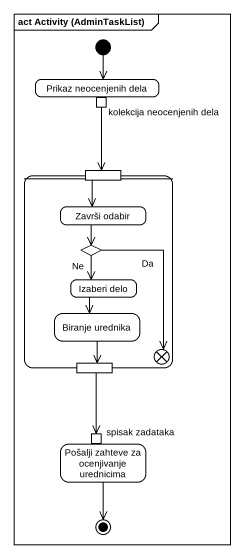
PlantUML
@startuml
mainframe act Activity (AdminTaskList)
hide empty description
state "Prikaz neocenjenih dela" as Prikaz_neocenjenih_dela {
  state "kolekcija neocenjenih dela" as kolekcija_neocenjenih_dela <<outputPin>>
}
state " " as state1 {
  state pin1 <<inputPin>>
  state "Završi odabir" as Završi_odabir
  state choice1 <<choice>>
  state "Izaberi delo" as Izaberi_delo
  state "Biranje urednika" as Biranje_urednika
  state pin2 <<inputPin>>
  state flowfinal1 <<end>>
}
state "Pošalji zahteve za ocenjivanje urednicima" as Pošalji_zahteve_za {
  state "spisak zadataka" as spisak_zadataka <<inputPin>>
}
[*] --> Prikaz_neocenjenih_dela
kolekcija_neocenjenih_dela --> pin1
pin1 --> Završi_odabir
Završi_odabir --> choice1
choice1 --> Izaberi_delo : Ne
choice1 --> flowfinal1 : Da
Izaberi_delo --> Biranje_urednika
Biranje_urednika --> pin2
pin2 --> spisak_zadataka
Pošalji_zahteve_za --> [*]
@enduml
